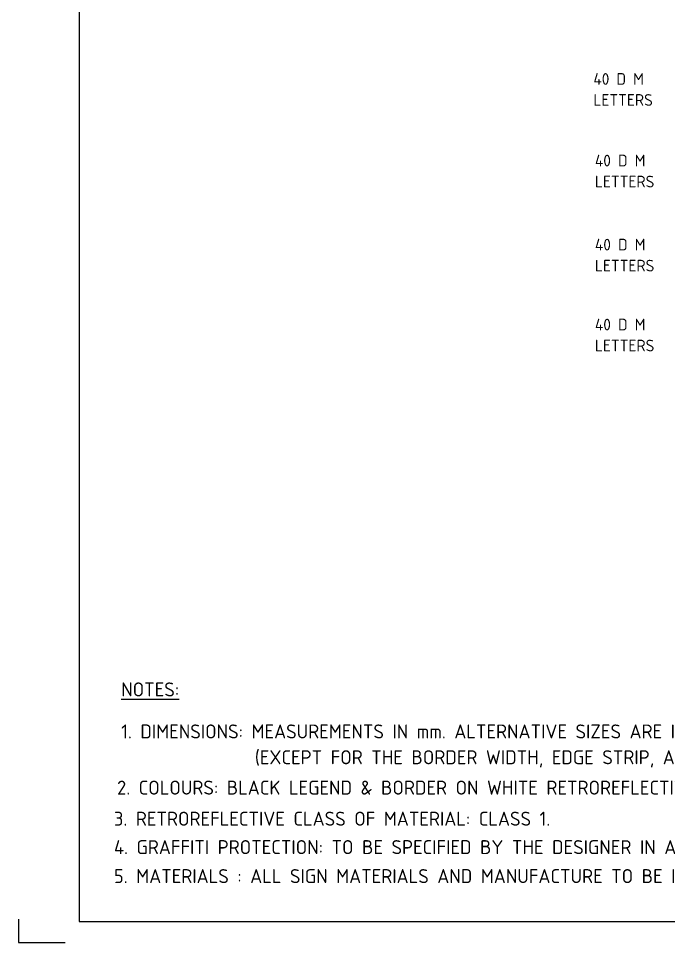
# Model space of a CAD drawing. Extents: x 0 to 1038, y -1303 to 297.
# Drawn here: x 0 to 139.3, y 0 to 197.9 of the extents above; entities that cross this region are included whole.
import ezdxf
from ezdxf.enums import TextEntityAlignment as Align

# ---------------------------------------------------------------- set-up
doc = ezdxf.new("R2010")
doc.units = 0
doc.layers.get('0').update_dxf_attribs({"linetype": 'CONTINUOUS'})
for name, color, linetype in [('COMMENTS', 4, 'CONTINUOUS'), ('L35', 3, 'CONTINUOUS'), ('T25', 1, 'CONTINUOUS'), ('TBLK18', 4, 'CONTINUOUS'), ('TBLK25', 1, 'CONTINUOUS'), ('TBLK35', 3, 'CONTINUOUS'), ('TBLK50', 7, 'CONTINUOUS')]:
    doc.layers.add(name, color=color, linetype=linetype)
doc.styles.add('ISO', font='iso3098b.shx')
doc.styles.add('ISO3098B', font='iso3098b.shx')

# ---------------------------------------------------------------- blocks, each defined once
blk = doc.blocks.new('A3BBLK')
at = {"layer": 'TBLK25'}
for p, q in [((0, 5), (0, 0)), ((0, 0), (10, 0))]:
    blk.add_line(p, q, dxfattribs=at)
at = {"layer": 'TBLK50'}
for p, q in [((13, 292.5), (13, 4.5)), ((13, 4.5), (415.5, 4.5))]:
    blk.add_line(p, q, dxfattribs=at)
blk = doc.blocks.new('title block')
blk.add_blockref('A3BBLK', (0, 0))
at = {"layer": 'TBLK18', "style": 'ISO'}
blk.add_attdef('MR_DIRECTORATE', text='', height=1.5, dxfattribs=at).set_placement((381.5, 67.12), align=Align.CENTER)
for tag, p in [('STREET_NAME', (355.51, 61.1)), ('SUBURB_POSTCODE', (388.49, 61.1)), ('TELEPHONE_NO.', (368.31, 58.84)), ('FAX_NO.', (393.56, 58.84))]:
    blk.add_attdef(tag, p, '', height=1.5, dxfattribs=at)
at = {"layer": 'TBLK25', "style": 'ISO'}
for tag, height, p in [('MR_BRANCH', 2, (381.5, 64.2)), ('ROAD_SECTION', 1.75, (384.5, 29.16)), ('SLK', 1.75, (384.5, 26.11)), ('CHAINAGE', 1.75, (384.5, 19.21))]:
    blk.add_attdef(tag, text='', height=height, dxfattribs=at).set_placement(p, align=Align.CENTER)
for tag, p, height in [('FILE_NUMBER', (371.77, 53.24), 2.5), ('DESIGNED_/_DRAWN', (371.77, 48.49), 2), ('VERIFIED', (371.77, 43.49), 2), ('APPROVED', (371.77, 38.49), 2), ('LOCAL_AUTHORITY', (370.48, 16.73), 1.25)]:
    blk.add_attdef(tag, p, '', height=height, dxfattribs=at)
at = {"layer": 'TBLK35', "style": 'ISO', "width": 0.9}
for tag, p in [('ROAD_PROJECT&NUMBER', (384.5, 32.23)), ('DRAWING_DESCRIPTION', (384.5, 22.29))]:
    blk.add_attdef(tag, text='', height=2.5, dxfattribs=at).set_placement(p, align=Align.CENTER)
at = {"layer": 'TBLK50', "style": 'ISO'}
blk.add_attdef('DRG_NUMBER', (356.8, 6.02), '', height=5, dxfattribs=at)
blk = doc.blocks.new('BLK6DES')
at = {"layer": 'COMMENTS', "style": 'ISO3098B'}
for s, p in [('40 D M', (0, 0)), ('LETTERS', (0, -4.5))]:
    blk.add_text(s, height=2.5, dxfattribs=at).set_placement(p)
blk = doc.blocks.new('BLK5DES')
at = {"layer": 'COMMENTS', "style": 'ISO3098B'}
for s, p in [('40 D M', (0, 0)), ('LETTERS', (0, -4.5))]:
    blk.add_text(s, height=2.5, dxfattribs=at).set_placement(p)
blk = doc.blocks.new('BLK10DES')
at = {"layer": 'COMMENTS', "style": 'ISO3098B'}
for s, p in [('40 D M', (0, 0)), ('LETTERS', (0, -4.5))]:
    blk.add_text(s, height=2.5, dxfattribs=at).set_placement(p)
blk = doc.blocks.new('BLK8DES')
at = {"layer": 'COMMENTS', "style": 'ISO3098B'}
for s, p in [('40 D M', (0, 0)), ('LETTERS', (0, -4.5))]:
    blk.add_text(s, height=2.5, dxfattribs=at).set_placement(p)

msp = doc.modelspace()

# ---------------------------------------------------------------- block references
at = {"color": 1}
msp.add_blockref('title block', (0, 0), dxfattribs=at)
at = {"layer": 'L35'}
for name, p in [('BLK8DES', (123.18249, 183.665668)), ('BLK10DES', (123.515591, 166.189531)), ('BLK5DES', (123.515591, 148.19037)), ('BLK6DES', (123.515591, 131.074368))]:
    msp.add_blockref(name, p, dxfattribs=at)

# ---------------------------------------------------------------- texts
at = {"layer": 'T25', "color": 3, "style": 'ISO'}
for s, p in [('%%UNOTES:', (22.017865, 52.694556)), ('1. DIMENSIONS: MEASUREMENTS IN mm. ALTERNATIVE SIZES ARE IN EXACT PROPORTION IN ALL RESPECTS', (22.017865, 43.694556)), ('(EXCEPT FOR THE BORDER WIDTH, EDGE STRIP, AND CORNER RADIUS) TO THE SIGN ILLUSTRATED. ', (50.651167, 38.167524)), ('2. COLOURS: BLACK LEGEND & BORDER ON WHITE RETROREFLECTIVE BACKGROUND.', (21.134467, 31.664204)), ('3. RETROREFLECTIVE CLASS OF MATERIAL: CLASS 1.', (20.471916, 25.011866)), ('4. GRAFFITI PROTECTION: TO BE SPECIFIED BY THE DESIGNER IN ACCORDANCE WITH MAIN ROADS GUIDELINES.', (20.471916, 18.924386)), ('5. MATERIALS : ALL SIGN MATERIALS AND MANUFACTURE TO BE IN ACCORDANCE WITH MAIN ROADS SPECIFICATION 601.', (20.471916, 12.719515))]:
    msp.add_text(s, height=3, dxfattribs=at).set_placement(p)

doc.saveas('drawing.dxf')
